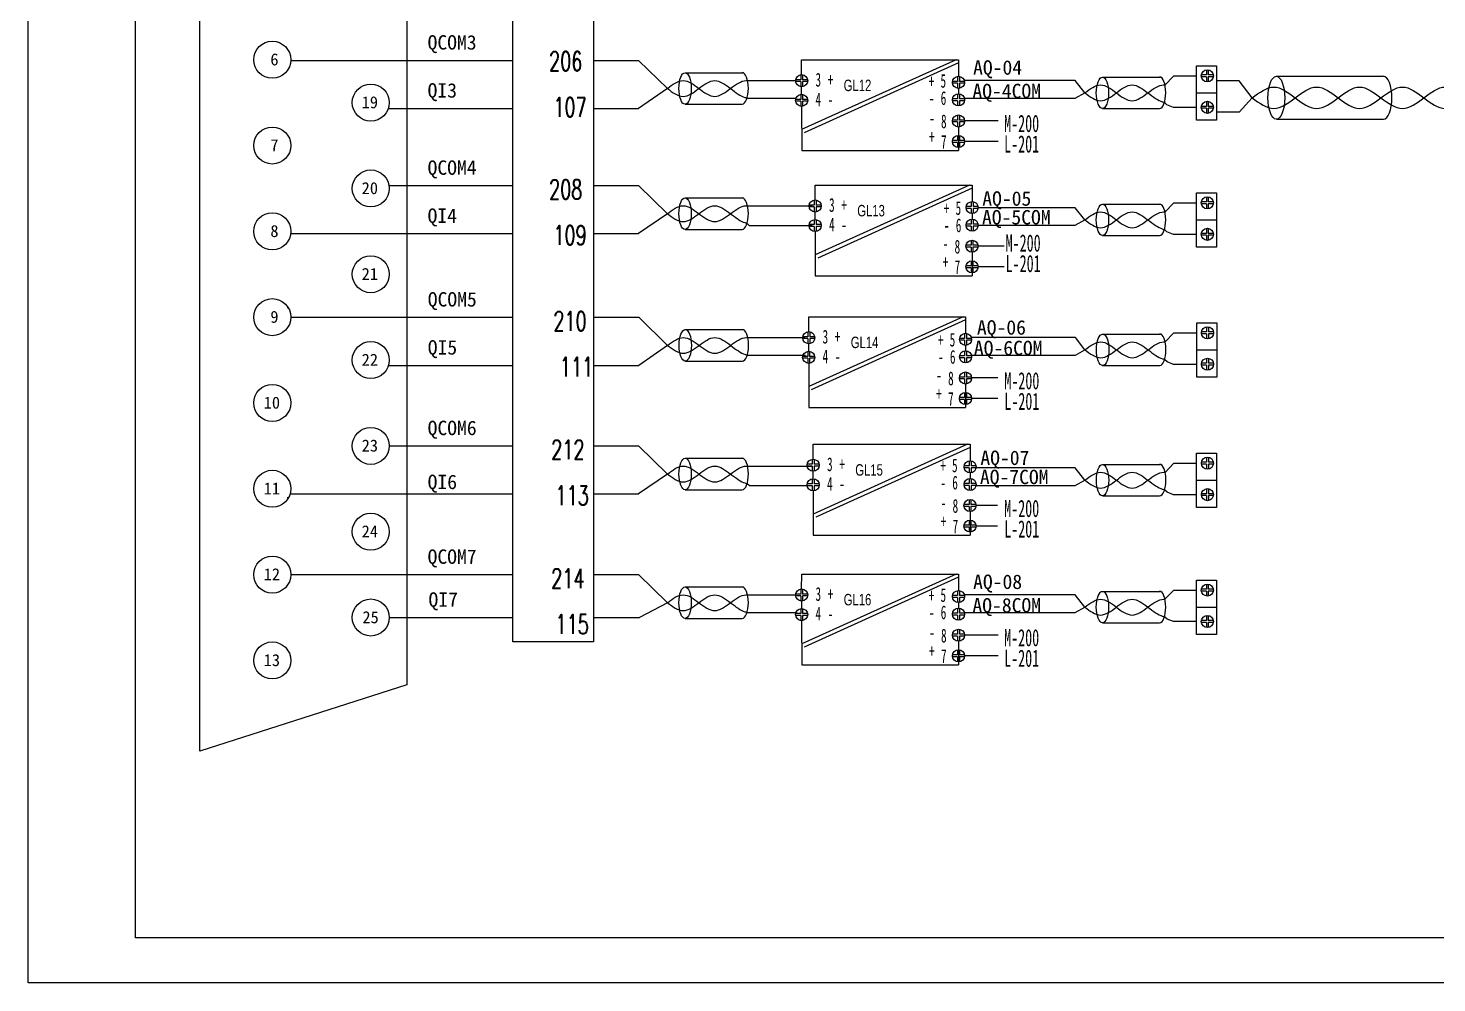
# Model space of a CAD drawing. Header units: millimetres. Extents: x 201 to 11482, y -7821 to 251.
# Drawn here: x 6859.7 to 7188.2, y -6996.3 to -6773.7 of the extents above; entities that cross this region are included whole.
import ezdxf

# ---------------------------------------------------------------- set-up
doc = ezdxf.new("R2010")
doc.units = ezdxf.units.MM
for name, color, linetype in [('02', 7, 'Continuous'), ('LINE_THIN', 2, 'Continuous'), ('TEXT', 6, 'Continuous'), ('µçÂ¡¤Í¼', 7, 'Continuous')]:
    doc.layers.add(name, color=color, linetype=linetype)
doc.styles.add('HZ', font='txt', dxfattribs={"width": 0.67, "bigfont": 'hztxt'})

msp = doc.modelspace()

# ---------------------------------------------------------------- linework, layer by layer
for p, q in [((6884.748, -6985.796), (6884.748, -6586.252)), ((6920.981, -6781.226), (6972.728, -6781.226)), ((6991.573, -6781.226), (7002.057, -6781.226)), ((7008.774, -6787.783), (7002.057, -6781.226)), ((7126.747, -6784.893), (7124.782, -6786.983)), ((7132.145, -6784.893), (7126.747, -6784.893)), ((7008.774, -6787.783), (7002.057, -6792.425)), ((7027.469, -6785.963), (7038.665, -6785.963)), ((7103.857, -6785.963), (7078, -6785.963)), ((7106.087, -6788.804), (7103.857, -6785.963)), ((7142.084, -6785.973), (7136.821, -6785.973)), ((7145.141, -6789.953), (7142.084, -6785.973)), ((7027.342, -6790.055), (7038.748, -6790.055)), ((7077.959, -6790.055), (7103.857, -6790.055)), ((7103.857, -6790.055), (7106.087, -6788.804)), ((7125.253, -6791.595), (7124.655, -6791.076)), ((7145.141, -6789.953), (7142.084, -6793.306)), ((6943.721, -6792.425), (6972.728, -6792.425)), ((6991.573, -6792.425), (7002.057, -6792.425)), ((7126.747, -6792.191), (7125.253, -6791.595)), ((7132.145, -6792.191), (7126.747, -6792.191)), ((7142.084, -6793.306), (7136.821, -6793.306)), ((7076.631, -6796.78), (7076.631, -6802.249)), ((6943.884, -6810.416), (6972.728, -6810.416)), ((6991.573, -6810.416), (7002.057, -6810.416)), ((7008.774, -6816.973), (7002.057, -6810.416)), ((7126.747, -6814.499), (7124.782, -6816.589)), ((7132.145, -6814.499), (7126.747, -6814.499)), ((7008.774, -6816.973), (7002.057, -6821.615)), ((7027.469, -6815.152), (7042.541, -6815.152)), ((7103.857, -6815.568), (7081.217, -6815.568)), ((7106.087, -6818.409), (7103.857, -6815.568)), ((7027.94, -6819.764), (7027.342, -6819.245)), ((7042.565, -6819.764), (7027.94, -6819.764)), ((7081.217, -6819.661), (7103.857, -6819.661)), ((7103.857, -6819.661), (7106.087, -6818.409)), ((7125.253, -6821.201), (7124.655, -6820.682)), ((6920.951, -6821.615), (6972.728, -6821.615)), ((6991.573, -6821.615), (7002.057, -6821.615)), ((7126.747, -6821.797), (7125.253, -6821.201)), ((7132.145, -6821.797), (7126.747, -6821.797)), ((7079.794, -6825.979), (7079.794, -6831.448)), ((6920.159, -6838.813), (6920.335, -6838.813)), ((6920.983, -6841.123), (6972.728, -6841.123)), ((6991.573, -6841.123), (7002.102, -6841.123)), ((7008.819, -6847.68), (7002.102, -6841.123)), ((7027.514, -6845.859), (7040.8, -6845.859)), ((7103.902, -6845.859), (7079.651, -6845.859)), ((7106.132, -6848.7), (7103.902, -6845.859)), ((7126.792, -6844.79), (7124.827, -6846.88)), ((7132.191, -6844.79), (7126.792, -6844.79)), ((7008.819, -6847.68), (7002.102, -6852.322)), ((7027.387, -6849.952), (7040.948, -6849.952)), ((7079.651, -6849.952), (7103.902, -6849.952)), ((7103.902, -6849.952), (7106.132, -6848.7)), ((6943.579, -6852.322), (6972.728, -6852.322)), ((6991.573, -6852.322), (7002.102, -6852.322)), ((7125.298, -6851.492), (7124.701, -6850.973)), ((7126.792, -6852.088), (7125.298, -6851.492)), ((7132.191, -6852.088), (7126.792, -6852.088)), ((7078.285, -6856.686), (7078.285, -6862.155)), ((6943.936, -6871.095), (6972.728, -6871.095)), ((6991.573, -6871.095), (7002.068, -6871.095)), ((7008.786, -6877.651), (7002.068, -6871.095)), ((7027.481, -6875.831), (7042.553, -6875.831)), ((7103.869, -6876.247), (7080.728, -6876.247)), ((7106.099, -6879.088), (7103.869, -6876.247)), ((7126.759, -6875.178), (7124.794, -6877.267)), ((7132.157, -6875.178), (7126.759, -6875.178)), ((7008.786, -6877.651), (7002.068, -6882.293)), ((7027.952, -6880.443), (7027.354, -6879.924)), ((7103.869, -6880.34), (7106.099, -6879.088)), ((6920.159, -6883.097), (6920.492, -6883.097)), ((6920.721, -6882.293), (6972.728, -6882.293)), ((6991.573, -6882.293), (7002.068, -6882.293)), ((7042.577, -6880.443), (7027.952, -6880.443)), ((7080.728, -6880.34), (7103.869, -6880.34)), ((7125.265, -6881.879), (7124.667, -6881.36)), ((7126.759, -6882.475), (7125.265, -6881.879)), ((7132.157, -6882.475), (7126.759, -6882.475)), ((7079.327, -6886.415), (7079.327, -6891.884)), ((6920.983, -6901.1), (6972.728, -6901.1)), ((6991.573, -6901.1), (7002.059, -6901.1)), ((7008.777, -6907.657), (7002.059, -6901.1)), ((7027.472, -6905.836), (7038.668, -6905.836)), ((7103.86, -6905.836), (7078.002, -6905.836)), ((7106.09, -6908.677), (7103.86, -6905.836)), ((7126.75, -6904.767), (7124.785, -6906.857)), ((7132.148, -6904.767), (7126.75, -6904.767)), ((7008.777, -6907.657), (7002.272, -6911.102)), ((7103.86, -6909.929), (7106.09, -6908.677)), ((6943.936, -6911.102), (6972.728, -6911.102)), ((6991.573, -6911.102), (7002.272, -6911.102)), ((7027.345, -6909.929), (7038.75, -6909.929)), ((7077.962, -6909.929), (7103.86, -6909.929)), ((7125.256, -6911.469), (7124.658, -6910.95)), ((7126.75, -6912.065), (7125.256, -6911.469)), ((7132.148, -6912.065), (7126.75, -6912.065)), ((7076.634, -6916.653), (7076.634, -6922.123))]:
    msp.add_line(p, q)
at = {"color": 6}
for p, q in [((7040.07, -6791.963), (7040.086, -6802.249)), ((7040.086, -6802.249), (7076.658, -6802.249)), ((7043.233, -6821.162), (7043.249, -6831.448)), ((7043.249, -6831.448), (7079.821, -6831.448)), ((7041.724, -6851.869), (7041.739, -6862.155)), ((7041.739, -6862.155), (7078.311, -6862.155)), ((7042.766, -6881.598), (7042.782, -6891.884)), ((7042.782, -6891.884), (7079.353, -6891.884)), ((7040.073, -6911.836), (7040.088, -6922.123)), ((7040.088, -6922.123), (7076.66, -6922.123))]:
    msp.add_line(p, q, dxfattribs=at)
for points in [[(6899.752, -6633.421), (6948.048, -6633.421), (6948.048, -6926.772), (6899.752, -6942.237)], [(6972.728, -6665.273), (6991.573, -6665.273), (6991.573, -6916.79), (6972.728, -6916.79)]]:
    msp.add_lwpolyline(points, close=True)
for centre in [(6916.666, -6781.078), (6939.619, -6791.08), (6916.666, -6801.082), (6939.619, -6811.084), (6916.666, -6821.085), (6939.619, -6831.087), (6916.666, -6841.089), (6939.619, -6851.091), (6916.666, -6861.093), (6939.619, -6871.095), (6916.666, -6881.096), (6939.619, -6891.098), (6916.666, -6901.1), (6939.619, -6911.102), (6916.666, -6921.104)]:
    msp.add_circle(centre, 4.317)
at = {"layer": '02', "color": 6, "lineweight": -2}
for p, q in [((7076.084, -6781.088), (7040.08, -6797.364)), ((7076.653, -6781.825), (7040.649, -6798.101)), ((7085.866, -6795.352), (7078.043, -6795.352)), ((7085.866, -6800.135), (7078.043, -6800.135)), ((7079.247, -6810.288), (7043.243, -6826.564)), ((7079.816, -6811.024), (7043.812, -6827.301)), ((7036.857, -6815.152), (7041.829, -6815.155)), ((7036.799, -6819.75), (7041.821, -6819.75)), ((7087.285, -6824.551), (7081.206, -6824.551)), ((7087.285, -6829.335), (7081.206, -6829.335)), ((7077.738, -6840.995), (7041.734, -6857.271)), ((7078.307, -6841.731), (7042.303, -6858.008)), ((7085.776, -6855.258), (7079.697, -6855.258)), ((7085.776, -6860.042), (7079.697, -6860.042)), ((7078.78, -6870.723), (7042.776, -6886.999)), ((7079.349, -6871.46), (7043.345, -6887.736)), ((7085.742, -6885.022), (7080.739, -6885.022)), ((7085.742, -6889.805), (7080.739, -6889.805)), ((7076.086, -6900.962), (7040.082, -6917.238)), ((7076.656, -6901.699), (7040.652, -6917.975)), ((7085.869, -6915.226), (7078.046, -6915.226)), ((7085.869, -6920.009), (7078.046, -6920.009))]:
    msp.add_line(p, q, dxfattribs=at)
at = {"layer": '02'}
for p, q in [((7012.895, -6784.106), (7026.347, -6784.106)), ((7039.857, -6784.58), (7039.857, -6785.755)), ((7040.298, -6784.58), (7040.298, -6785.755)), ((7076.423, -6784.96), (7076.423, -6786.134)), ((7076.864, -6784.96), (7076.864, -6786.134)), ((7134.441, -6784.61), (7133.267, -6784.61)), ((7134.441, -6783.436), (7134.441, -6784.61)), ((7134.882, -6783.436), (7134.882, -6784.61)), ((7136.057, -6784.61), (7134.882, -6784.61)), ((7150.745, -6784.953), (7175.745, -6784.953)), ((7039.857, -6785.755), (7038.683, -6785.755)), ((7039.857, -6786.196), (7038.683, -6786.196)), ((7039.857, -6786.196), (7039.857, -6787.37)), ((7041.472, -6785.755), (7040.298, -6785.755)), ((7041.472, -6786.196), (7040.298, -6786.196)), ((7040.298, -6786.196), (7040.298, -6787.37)), ((7076.423, -6786.134), (7075.249, -6786.134)), ((7076.423, -6786.575), (7075.249, -6786.575)), ((7076.423, -6786.575), (7076.423, -6787.749)), ((7078.038, -6786.134), (7076.864, -6786.134)), ((7078.038, -6786.575), (7076.864, -6786.575)), ((7076.864, -6786.575), (7076.864, -6787.749)), ((7110.209, -6785.127), (7123.66, -6785.127)), ((7134.441, -6785.051), (7133.267, -6785.051)), ((7134.441, -6785.051), (7134.441, -6786.225)), ((7136.057, -6785.051), (7134.882, -6785.051)), ((7134.882, -6785.051), (7134.882, -6786.225)), ((7012.895, -6791.46), (7026.217, -6791.445)), ((7039.85, -6790.33), (7038.676, -6790.33)), ((7039.85, -6790.771), (7038.676, -6790.771)), ((7039.85, -6789.156), (7039.85, -6790.33)), ((7039.85, -6790.771), (7039.85, -6791.945)), ((7040.291, -6789.156), (7040.291, -6790.33)), ((7041.465, -6790.33), (7040.291, -6790.33)), ((7041.465, -6790.771), (7040.291, -6790.771)), ((7040.291, -6790.771), (7040.291, -6791.945)), ((7076.423, -6790.227), (7075.249, -6790.227)), ((7076.423, -6790.668), (7075.249, -6790.668)), ((7076.423, -6789.053), (7076.423, -6790.227)), ((7076.423, -6790.668), (7076.423, -6791.842)), ((7076.864, -6789.053), (7076.864, -6790.227)), ((7078.038, -6790.227), (7076.864, -6790.227)), ((7078.038, -6790.668), (7076.864, -6790.668)), ((7076.864, -6790.668), (7076.864, -6791.842)), ((7134.441, -6790.778), (7134.441, -6791.952)), ((7134.882, -6790.778), (7134.882, -6791.952)), ((7076.411, -6793.973), (7076.411, -6795.147)), ((7076.852, -6793.973), (7076.852, -6795.147)), ((7110.209, -6792.48), (7123.53, -6792.465)), ((7134.441, -6791.952), (7133.267, -6791.952)), ((7134.441, -6792.393), (7133.267, -6792.393)), ((7134.441, -6792.393), (7134.441, -6793.567)), ((7136.057, -6791.952), (7134.882, -6791.952)), ((7136.057, -6792.393), (7134.882, -6792.393)), ((7134.882, -6792.393), (7134.882, -6793.567)), ((7076.411, -6795.147), (7075.237, -6795.147)), ((7076.411, -6795.588), (7075.237, -6795.588)), ((7076.411, -6795.588), (7076.411, -6796.762)), ((7078.026, -6795.147), (7076.852, -6795.147)), ((7078.026, -6795.588), (7076.852, -6795.588)), ((7076.852, -6795.588), (7076.852, -6796.762)), ((7150.745, -6794.953), (7175.745, -6794.953)), ((7076.411, -6799.93), (7075.237, -6799.93)), ((7076.411, -6800.372), (7075.237, -6800.372)), ((7076.411, -6798.756), (7076.411, -6799.93)), ((7076.411, -6800.372), (7076.411, -6801.546)), ((7076.852, -6798.756), (7076.852, -6799.93)), ((7078.026, -6799.93), (7076.852, -6799.93)), ((7078.026, -6800.372), (7076.852, -6800.372)), ((7076.852, -6800.372), (7076.852, -6801.546)), ((7012.895, -6813.296), (7026.347, -6813.296)), ((7043.02, -6813.78), (7043.02, -6814.954)), ((7043.461, -6813.78), (7043.461, -6814.954)), ((7079.586, -6814.159), (7079.586, -6815.333)), ((7080.027, -6814.159), (7080.027, -6815.333)), ((7134.441, -6814.216), (7133.267, -6814.216)), ((7134.441, -6813.042), (7134.441, -6814.216)), ((7134.882, -6813.042), (7134.882, -6814.216)), ((7136.057, -6814.216), (7134.882, -6814.216)), ((7043.02, -6814.954), (7041.846, -6814.954)), ((7043.02, -6815.395), (7041.846, -6815.395)), ((7043.02, -6815.395), (7043.02, -6816.569)), ((7044.635, -6814.954), (7043.461, -6814.954)), ((7044.635, -6815.395), (7043.461, -6815.395)), ((7043.461, -6815.395), (7043.461, -6816.569)), ((7079.586, -6815.333), (7078.412, -6815.333)), ((7079.586, -6815.775), (7078.412, -6815.775)), ((7079.586, -6815.775), (7079.586, -6816.949)), ((7081.201, -6815.333), (7080.027, -6815.333)), ((7081.201, -6815.775), (7080.027, -6815.775)), ((7080.027, -6815.775), (7080.027, -6816.949)), ((7110.209, -6814.732), (7123.66, -6814.732)), ((7134.441, -6814.657), (7133.267, -6814.657)), ((7134.441, -6814.657), (7134.441, -6815.831)), ((7136.057, -6814.657), (7134.882, -6814.657)), ((7134.882, -6814.657), (7134.882, -6815.831)), ((7012.895, -6820.65), (7026.217, -6820.635)), ((7043.013, -6819.529), (7041.839, -6819.529)), ((7043.013, -6819.971), (7041.839, -6819.971)), ((7043.013, -6818.355), (7043.013, -6819.529)), ((7043.013, -6819.971), (7043.013, -6821.145)), ((7043.454, -6818.355), (7043.454, -6819.529)), ((7044.628, -6819.529), (7043.454, -6819.529)), ((7044.628, -6819.971), (7043.454, -6819.971)), ((7043.454, -6819.971), (7043.454, -6821.145)), ((7079.586, -6819.426), (7078.412, -6819.426)), ((7079.586, -6819.868), (7078.412, -6819.868)), ((7079.586, -6818.252), (7079.586, -6819.426)), ((7079.586, -6819.868), (7079.586, -6821.042)), ((7080.027, -6818.252), (7080.027, -6819.426)), ((7081.201, -6819.426), (7080.027, -6819.426)), ((7081.201, -6819.868), (7080.027, -6819.868)), ((7080.027, -6819.868), (7080.027, -6821.042)), ((7134.441, -6820.384), (7134.441, -6821.558)), ((7134.882, -6820.384), (7134.882, -6821.558)), ((7079.574, -6824.346), (7078.4, -6824.346)), ((7079.574, -6823.172), (7079.574, -6824.346)), ((7080.015, -6823.172), (7080.015, -6824.346)), ((7081.189, -6824.346), (7080.015, -6824.346)), ((7110.209, -6822.086), (7123.53, -6822.071)), ((7134.441, -6821.558), (7133.267, -6821.558)), ((7134.441, -6821.999), (7133.267, -6821.999)), ((7134.441, -6821.999), (7134.441, -6823.173)), ((7136.057, -6821.558), (7134.882, -6821.558)), ((7136.057, -6821.999), (7134.882, -6821.999)), ((7134.882, -6821.999), (7134.882, -6823.173)), ((7079.574, -6824.788), (7078.4, -6824.788)), ((7079.574, -6824.788), (7079.574, -6825.962)), ((7081.189, -6824.788), (7080.015, -6824.788)), ((7080.015, -6824.788), (7080.015, -6825.962)), ((7079.574, -6829.13), (7078.4, -6829.13)), ((7079.574, -6829.571), (7078.4, -6829.571)), ((7079.574, -6827.956), (7079.574, -6829.13)), ((7079.574, -6829.571), (7079.574, -6830.745)), ((7080.015, -6827.956), (7080.015, -6829.13)), ((7081.189, -6829.13), (7080.015, -6829.13)), ((7081.189, -6829.571), (7080.015, -6829.571)), ((7080.015, -6829.571), (7080.015, -6830.745)), ((7012.94, -6844.003), (7026.392, -6844.003)), ((7134.486, -6843.333), (7134.486, -6844.507)), ((7134.928, -6843.333), (7134.928, -6844.507)), ((7041.511, -6845.661), (7040.337, -6845.661)), ((7041.511, -6846.102), (7040.337, -6846.102)), ((7041.511, -6844.487), (7041.511, -6845.661)), ((7041.511, -6846.102), (7041.511, -6847.276)), ((7041.952, -6844.487), (7041.952, -6845.661)), ((7043.126, -6845.661), (7041.952, -6845.661)), ((7043.126, -6846.102), (7041.952, -6846.102)), ((7041.952, -6846.102), (7041.952, -6847.276)), ((7078.077, -6846.04), (7076.902, -6846.04)), ((7078.077, -6846.482), (7076.902, -6846.482)), ((7078.077, -6844.866), (7078.077, -6846.04)), ((7078.077, -6846.482), (7078.077, -6847.656)), ((7078.518, -6844.866), (7078.518, -6846.04)), ((7079.692, -6846.04), (7078.518, -6846.04)), ((7079.692, -6846.482), (7078.518, -6846.482)), ((7078.518, -6846.482), (7078.518, -6847.656)), ((7110.254, -6845.023), (7123.705, -6845.023)), ((7134.486, -6844.507), (7133.312, -6844.507)), ((7134.486, -6844.948), (7133.312, -6844.948)), ((7134.486, -6844.948), (7134.486, -6846.122)), ((7136.102, -6844.507), (7134.928, -6844.507)), ((7136.102, -6844.948), (7134.928, -6844.948)), ((7134.928, -6844.948), (7134.928, -6846.122)), ((7041.503, -6850.236), (7040.329, -6850.236)), ((7041.503, -6850.678), (7040.329, -6850.678)), ((7041.503, -6849.062), (7041.503, -6850.236)), ((7041.503, -6850.678), (7041.503, -6851.852)), ((7041.945, -6849.062), (7041.945, -6850.236)), ((7043.119, -6850.236), (7041.945, -6850.236)), ((7043.119, -6850.678), (7041.945, -6850.678)), ((7041.945, -6850.678), (7041.945, -6851.852)), ((7078.076, -6850.133), (7076.902, -6850.133)), ((7078.076, -6850.575), (7076.902, -6850.575)), ((7078.076, -6848.959), (7078.076, -6850.133)), ((7078.076, -6850.575), (7078.076, -6851.749)), ((7078.518, -6848.959), (7078.518, -6850.133)), ((7079.692, -6850.133), (7078.518, -6850.133)), ((7079.692, -6850.575), (7078.518, -6850.575)), ((7078.518, -6850.575), (7078.518, -6851.749)), ((7134.486, -6850.675), (7134.486, -6851.849)), ((7134.928, -6850.675), (7134.928, -6851.849)), ((7012.94, -6851.357), (7026.262, -6851.342)), ((7078.064, -6853.879), (7078.064, -6855.053)), ((7078.506, -6853.879), (7078.506, -6855.053)), ((7110.254, -6852.377), (7123.575, -6852.362)), ((7134.486, -6851.849), (7133.312, -6851.849)), ((7134.486, -6852.29), (7133.312, -6852.29)), ((7134.486, -6852.29), (7134.486, -6853.464)), ((7136.102, -6851.849), (7134.928, -6851.849)), ((7136.102, -6852.29), (7134.928, -6852.29)), ((7134.928, -6852.29), (7134.928, -6853.464)), ((7078.064, -6855.053), (7076.89, -6855.053)), ((7078.064, -6855.495), (7076.89, -6855.495)), ((7078.064, -6855.495), (7078.064, -6856.669)), ((7079.68, -6855.053), (7078.506, -6855.053)), ((7079.68, -6855.495), (7078.506, -6855.495)), ((7078.506, -6855.495), (7078.506, -6856.669)), ((7078.064, -6859.837), (7076.89, -6859.837)), ((7078.064, -6860.278), (7076.89, -6860.278)), ((7078.064, -6858.663), (7078.064, -6859.837)), ((7078.064, -6860.278), (7078.064, -6861.452)), ((7078.506, -6858.663), (7078.506, -6859.837)), ((7079.68, -6859.837), (7078.506, -6859.837)), ((7079.68, -6860.278), (7078.506, -6860.278)), ((7078.506, -6860.278), (7078.506, -6861.452)), ((7012.907, -6873.975), (7026.358, -6873.975)), ((7042.553, -6875.39), (7041.379, -6875.39)), ((7042.553, -6875.831), (7041.379, -6875.831)), ((7042.553, -6874.216), (7042.553, -6875.39)), ((7042.553, -6875.831), (7042.553, -6877.005)), ((7042.994, -6874.216), (7042.994, -6875.39)), ((7044.168, -6875.39), (7042.994, -6875.39)), ((7044.168, -6875.831), (7042.994, -6875.831)), ((7042.994, -6875.831), (7042.994, -6877.005)), ((7079.119, -6875.769), (7077.945, -6875.769)), ((7079.119, -6876.21), (7077.945, -6876.21)), ((7079.119, -6874.595), (7079.119, -6875.769)), ((7079.119, -6876.21), (7079.119, -6877.384)), ((7079.56, -6874.595), (7079.56, -6875.769)), ((7080.734, -6875.769), (7079.56, -6875.769)), ((7080.734, -6876.21), (7079.56, -6876.21)), ((7079.56, -6876.21), (7079.56, -6877.384)), ((7110.22, -6875.411), (7123.672, -6875.411)), ((7134.453, -6874.894), (7133.279, -6874.894)), ((7134.453, -6875.336), (7133.279, -6875.336)), ((7134.453, -6873.72), (7134.453, -6874.894)), ((7134.453, -6875.336), (7134.453, -6876.51)), ((7134.894, -6873.72), (7134.894, -6874.894)), ((7136.068, -6874.894), (7134.894, -6874.894)), ((7136.068, -6875.336), (7134.894, -6875.336)), ((7134.894, -6875.336), (7134.894, -6876.51)), ((7042.546, -6879.965), (7041.372, -6879.965)), ((7042.546, -6878.791), (7042.546, -6879.965)), ((7042.987, -6878.791), (7042.987, -6879.965)), ((7044.161, -6879.965), (7042.987, -6879.965)), ((7079.119, -6879.862), (7077.945, -6879.862)), ((7079.119, -6878.688), (7079.119, -6879.862)), ((7079.56, -6878.688), (7079.56, -6879.862)), ((7080.734, -6879.862), (7079.56, -6879.862)), ((7012.907, -6881.328), (7026.229, -6881.313)), ((7042.546, -6880.406), (7041.372, -6880.406)), ((7042.546, -6880.406), (7042.546, -6881.58)), ((7044.161, -6880.406), (7042.987, -6880.406)), ((7042.987, -6880.406), (7042.987, -6881.58)), ((7079.119, -6880.303), (7077.945, -6880.303)), ((7079.119, -6880.303), (7079.119, -6881.477)), ((7080.734, -6880.303), (7079.56, -6880.303)), ((7079.56, -6880.303), (7079.56, -6881.477)), ((7110.22, -6882.765), (7123.542, -6882.75)), ((7134.453, -6882.236), (7133.279, -6882.236)), ((7134.453, -6882.677), (7133.279, -6882.677)), ((7134.453, -6881.062), (7134.453, -6882.236)), ((7134.453, -6882.677), (7134.453, -6883.851)), ((7134.894, -6881.062), (7134.894, -6882.236)), ((7136.068, -6882.236), (7134.894, -6882.236)), ((7136.068, -6882.677), (7134.894, -6882.677)), ((7134.894, -6882.677), (7134.894, -6883.851)), ((7079.107, -6884.782), (7077.933, -6884.782)), ((7079.107, -6885.223), (7077.933, -6885.223)), ((7079.107, -6883.608), (7079.107, -6884.782)), ((7079.107, -6885.223), (7079.107, -6886.397)), ((7079.548, -6883.608), (7079.548, -6884.782)), ((7080.722, -6884.782), (7079.548, -6884.782)), ((7080.722, -6885.223), (7079.548, -6885.223)), ((7079.548, -6885.223), (7079.548, -6886.397)), ((7079.107, -6889.566), (7077.933, -6889.566)), ((7079.107, -6890.007), (7077.933, -6890.007)), ((7079.107, -6888.391), (7079.107, -6889.566)), ((7079.107, -6890.007), (7079.107, -6891.181)), ((7079.548, -6888.391), (7079.548, -6889.566)), ((7080.722, -6889.566), (7079.548, -6889.566)), ((7080.722, -6890.007), (7079.548, -6890.007)), ((7079.548, -6890.007), (7079.548, -6891.181)), ((7012.898, -6903.98), (7026.349, -6903.98)), ((7039.859, -6905.628), (7038.685, -6905.628)), ((7039.859, -6906.07), (7038.685, -6906.07)), ((7039.859, -6904.454), (7039.859, -6905.628)), ((7039.859, -6906.07), (7039.859, -6907.244)), ((7040.301, -6904.454), (7040.301, -6905.628)), ((7041.475, -6905.628), (7040.301, -6905.628)), ((7041.475, -6906.07), (7040.301, -6906.07)), ((7040.301, -6906.07), (7040.301, -6907.244)), ((7076.425, -6906.008), (7075.251, -6906.008)), ((7076.425, -6906.449), (7075.251, -6906.449)), ((7076.425, -6904.834), (7076.425, -6906.008)), ((7076.425, -6906.449), (7076.425, -6907.623)), ((7076.867, -6904.834), (7076.867, -6906.008)), ((7078.041, -6906.008), (7076.867, -6906.008)), ((7078.041, -6906.449), (7076.867, -6906.449)), ((7076.867, -6906.449), (7076.867, -6907.623)), ((7110.211, -6905), (7123.663, -6905)), ((7134.444, -6904.484), (7133.27, -6904.484)), ((7134.444, -6904.925), (7133.27, -6904.925)), ((7134.444, -6903.31), (7134.444, -6904.484)), ((7134.444, -6904.925), (7134.444, -6906.099)), ((7134.885, -6903.31), (7134.885, -6904.484)), ((7136.059, -6904.484), (7134.885, -6904.484)), ((7136.059, -6904.925), (7134.885, -6904.925)), ((7134.885, -6904.925), (7134.885, -6906.099)), ((7039.852, -6909.03), (7039.852, -6910.204)), ((7040.293, -6909.03), (7040.293, -6910.204)), ((7076.425, -6908.927), (7076.425, -6910.101)), ((7076.867, -6908.927), (7076.867, -6910.101)), ((7012.898, -6911.334), (7026.22, -6911.319)), ((7039.852, -6910.204), (7038.678, -6910.204)), ((7039.852, -6910.645), (7038.678, -6910.645)), ((7039.852, -6910.645), (7039.852, -6911.819)), ((7041.468, -6910.204), (7040.293, -6910.204)), ((7041.468, -6910.645), (7040.293, -6910.645)), ((7040.293, -6910.645), (7040.293, -6911.819)), ((7076.425, -6910.101), (7075.251, -6910.101)), ((7076.425, -6910.542), (7075.251, -6910.542)), ((7076.425, -6910.542), (7076.425, -6911.716)), ((7078.041, -6910.101), (7076.867, -6910.101)), ((7078.041, -6910.542), (7076.867, -6910.542)), ((7076.867, -6910.542), (7076.867, -6911.716)), ((7110.211, -6912.354), (7123.533, -6912.339)), ((7134.444, -6911.825), (7133.27, -6911.825)), ((7134.444, -6912.267), (7133.27, -6912.267)), ((7134.444, -6910.651), (7134.444, -6911.825)), ((7134.444, -6912.267), (7134.444, -6913.441)), ((7134.885, -6910.651), (7134.885, -6911.825)), ((7136.059, -6911.825), (7134.885, -6911.825)), ((7136.059, -6912.267), (7134.885, -6912.267)), ((7134.885, -6912.267), (7134.885, -6913.441)), ((7076.413, -6915.021), (7075.239, -6915.021)), ((7076.413, -6915.462), (7075.239, -6915.462)), ((7076.413, -6913.847), (7076.413, -6915.021)), ((7076.413, -6915.462), (7076.413, -6916.636)), ((7076.854, -6913.847), (7076.854, -6915.021)), ((7078.029, -6915.021), (7076.854, -6915.021)), ((7078.029, -6915.462), (7076.854, -6915.462)), ((7076.854, -6915.462), (7076.854, -6916.636)), ((7076.413, -6918.63), (7076.413, -6919.804)), ((7076.854, -6918.63), (7076.854, -6919.804)), ((7076.413, -6919.804), (7075.239, -6919.804)), ((7076.413, -6920.245), (7075.239, -6920.245)), ((7076.413, -6920.245), (7076.413, -6921.419)), ((7078.029, -6919.804), (7076.854, -6919.804)), ((7078.029, -6920.245), (7076.854, -6920.245)), ((7076.854, -6920.245), (7076.854, -6921.419))]:
    msp.add_line(p, q, dxfattribs=at)
at = {"layer": '02', "lineweight": -2}
for p, q in [((7132.145, -6788.822), (7136.821, -6788.822)), ((7132.145, -6818.427), (7136.821, -6818.427)), ((7132.191, -6848.718), (7136.866, -6848.718)), ((7132.157, -6879.106), (7136.833, -6879.106)), ((7132.148, -6908.695), (7136.824, -6908.695))]:
    msp.add_line(p, q, dxfattribs=at)
at = {"layer": '02', "color": 6, "lineweight": -2}
for points in [[(7040.077, -6784.563), (7040.08, -6781.088), (7076.653, -6781.088), (7076.653, -6784.943)], [(7040.08, -6789.139), (7040.079, -6787.387)], [(7076.653, -6787.767), (7076.651, -6789.035)], [(7076.658, -6802.146), (7076.658, -6802.249)], [(7043.241, -6813.763), (7043.243, -6810.288), (7079.816, -6810.288), (7079.816, -6814.142)], [(7043.243, -6818.338), (7043.242, -6816.587)], [(7079.816, -6816.966), (7079.814, -6818.235)], [(7079.821, -6831.345), (7079.821, -6831.448)], [(7041.731, -6844.47), (7041.734, -6840.995), (7078.307, -6840.995), (7078.307, -6844.849)], [(7041.734, -6849.045), (7041.732, -6847.294)], [(7078.307, -6847.673), (7078.304, -6848.942)], [(7078.311, -6862.052), (7078.311, -6862.155)], [(7042.773, -6874.198), (7042.776, -6870.723), (7079.349, -6870.723), (7079.349, -6874.578)], [(7042.776, -6878.774), (7042.775, -6877.022)], [(7079.349, -6877.402), (7079.347, -6878.671)], [(7079.353, -6891.781), (7079.353, -6891.884)], [(7040.08, -6904.437), (7040.082, -6900.962), (7076.656, -6900.962), (7076.656, -6904.816)], [(7040.082, -6909.012), (7040.081, -6907.261)], [(7076.656, -6907.64), (7076.653, -6908.909)], [(7076.66, -6922.02), (7076.66, -6922.123)]]:
    msp.add_lwpolyline(points, dxfattribs=at)
at = {"layer": '02', "lineweight": -2}
for points in [[(7132.145, -6782.493), (7136.821, -6782.493), (7136.821, -6795.155), (7132.145, -6795.155)], [(7132.145, -6812.099), (7136.821, -6812.099), (7136.821, -6824.761), (7132.145, -6824.761)], [(7132.191, -6842.39), (7136.866, -6842.39), (7136.866, -6855.052), (7132.191, -6855.052)], [(7132.157, -6872.777), (7136.833, -6872.777), (7136.833, -6885.439), (7132.157, -6885.439)], [(7132.148, -6902.366), (7136.824, -6902.366), (7136.824, -6915.029), (7132.148, -6915.029)]]:
    msp.add_lwpolyline(points, close=True, dxfattribs=at)
at = {"layer": '02'}
for centre in [(7040.077, -6785.975), (7076.643, -6786.355), (7134.662, -6784.831), (7040.07, -6790.551), (7076.643, -6790.447), (7134.662, -6792.172), (7076.631, -6795.368), (7076.631, -6800.151), (7043.241, -6815.175), (7079.806, -6815.554), (7134.662, -6814.437), (7043.233, -6819.75), (7079.806, -6819.647), (7134.662, -6821.778), (7079.794, -6824.567), (7079.794, -6829.351), (7134.707, -6844.728), (7041.731, -6845.882), (7078.297, -6846.261), (7041.724, -6850.457), (7078.297, -6850.354), (7134.707, -6852.069), (7078.285, -6855.274), (7078.285, -6860.058), (7042.773, -6875.61), (7079.339, -6875.99), (7134.673, -6875.115), (7042.766, -6880.186), (7079.339, -6880.083), (7134.673, -6882.457), (7079.327, -6885.003), (7079.327, -6889.786), (7040.08, -6905.849), (7076.646, -6906.228), (7134.664, -6904.704), (7040.073, -6910.424), (7076.646, -6910.321), (7134.664, -6912.046), (7076.634, -6915.241), (7076.634, -6920.025)]:
    msp.add_circle(centre, 1.412, dxfattribs=at)
at = {"layer": '02', "color": 6, "lineweight": -2}
for centre, start, end in [((7076.653, -6786.339), 135.56611, 140.56789), ((7076.653, -6786.339), 39.43211, 49.12691), ((7076.653, -6786.339), 310.87309, 312.83785), ((7076.653, -6790.432), 135.56611, 140.56789), ((7076.653, -6790.432), 39.43211, 49.12691), ((7076.653, -6790.432), 310.87309, 312.83785), ((7076.641, -6795.352), 135.56611, 140.56789), ((7076.641, -6795.352), 39.43211, 49.12691), ((7076.641, -6795.352), 310.87309, 312.83785), ((7076.641, -6800.135), 135.56611, 140.56789), ((7076.641, -6800.135), 39.43211, 49.12691), ((7076.641, -6800.135), 310.87309, 312.83785), ((7079.816, -6815.538), 135.56611, 140.56789), ((7079.816, -6815.538), 39.43211, 49.12691), ((7079.816, -6815.538), 310.87309, 312.83785), ((7079.816, -6819.631), 135.56611, 140.56789), ((7079.816, -6819.631), 39.43211, 49.12691), ((7079.816, -6819.631), 310.87309, 312.83785), ((7079.804, -6824.551), 135.56611, 140.56789), ((7079.804, -6824.551), 39.43211, 49.12691), ((7079.804, -6824.551), 310.87309, 312.83785), ((7079.804, -6829.335), 135.56611, 140.56789), ((7079.804, -6829.335), 39.43211, 49.12691), ((7079.804, -6829.335), 310.87309, 312.83785), ((7078.307, -6846.245), 135.56611, 140.56789), ((7078.307, -6846.245), 39.43211, 49.12691), ((7078.307, -6846.245), 310.87309, 312.83785), ((7078.307, -6850.338), 135.56611, 140.56789), ((7078.307, -6850.338), 39.43211, 49.12691), ((7078.307, -6850.338), 310.87309, 312.83785), ((7078.295, -6855.258), 135.56611, 140.56789), ((7078.295, -6855.258), 39.43211, 49.12691), ((7078.295, -6855.258), 310.87309, 312.83785), ((7078.295, -6860.042), 135.56611, 140.56789), ((7078.295, -6860.042), 39.43211, 49.12691), ((7078.295, -6860.042), 310.87309, 312.83785), ((7079.349, -6875.974), 135.56611, 140.56789), ((7079.349, -6875.974), 39.43211, 49.12691), ((7079.349, -6875.974), 310.87309, 312.83785), ((7079.349, -6880.067), 135.56611, 140.56789), ((7079.349, -6880.067), 39.43211, 49.12691), ((7079.349, -6880.067), 310.87309, 312.83785), ((7079.337, -6884.987), 135.56611, 140.56789), ((7079.337, -6884.987), 39.43211, 49.12691), ((7079.337, -6884.987), 310.87309, 312.83785), ((7079.337, -6889.77), 135.56611, 140.56789), ((7079.337, -6889.77), 39.43211, 49.12691), ((7079.337, -6889.77), 310.87309, 312.83785), ((7076.656, -6906.213), 135.56611, 140.56789), ((7076.656, -6906.213), 39.43211, 49.12691), ((7076.656, -6906.213), 310.87309, 312.83785), ((7076.656, -6910.305), 135.56611, 140.56789), ((7076.656, -6910.305), 39.43211, 49.12691), ((7076.656, -6910.305), 310.87309, 312.83785), ((7076.643, -6915.226), 135.56611, 140.56789), ((7076.643, -6915.226), 39.43211, 49.12691), ((7076.643, -6915.226), 310.87309, 312.83785), ((7076.643, -6920.009), 135.56611, 140.56789), ((7076.643, -6920.009), 39.43211, 49.12691), ((7076.643, -6920.009), 310.87309, 312.83785)]:
    msp.add_arc(centre, 0.322, start, end, dxfattribs=at)
at = {"layer": '02'}
for centre, major_axis in [((7012.895, -6787.783), (0, 3.677)), ((7012.895, -6787.783), (0, 3.677)), ((7150.745, -6789.953), (0, 5)), ((7110.209, -6788.804), (0, 3.677)), ((7110.209, -6788.804), (0, 3.677)), ((7012.895, -6816.973), (0, 3.677)), ((7012.895, -6816.973), (0, 3.677)), ((7110.209, -6818.409), (0, 3.677)), ((7110.209, -6818.409), (0, 3.677)), ((7012.94, -6847.68), (0, 3.677)), ((7012.94, -6847.68), (0, 3.677)), ((7110.254, -6848.7), (0, 3.677)), ((7110.254, -6848.7), (0, 3.677)), ((7012.907, -6877.651), (0, 3.677)), ((7012.907, -6877.651), (0, 3.677)), ((7110.22, -6879.088), (0, 3.677)), ((7110.22, -6879.088), (0, 3.677)), ((7012.898, -6907.657), (0, 3.677)), ((7012.898, -6907.657), (0, 3.677)), ((7110.211, -6908.677), (0, 3.677)), ((7110.211, -6908.677), (0, 3.677))]:
    msp.add_ellipse(centre, major_axis=major_axis, ratio=0.3908753, dxfattribs=at)
for centre, major_axis in [((7026.217, -6787.768), (0, 3.677)), ((7175.745, -6789.953), (0, 5)), ((7123.53, -6788.788), (0, 3.677)), ((7026.217, -6816.958), (0, 3.677)), ((7123.53, -6818.394), (0, 3.677)), ((7026.262, -6847.665), (0, 3.677)), ((7123.575, -6848.685), (0, 3.677)), ((7026.229, -6877.636), (0, 3.677)), ((7123.542, -6879.073), (0, 3.677)), ((7026.22, -6907.642), (0, 3.677)), ((7123.533, -6908.662), (0, 3.677))]:
    msp.add_ellipse(centre, major_axis=major_axis, ratio=0.3908753, start_param=3.1415927, end_param=6.2831853, dxfattribs=at)
for points, knots in [([(7008.774, -6787.783), (7010, -6786.863), (7012.451, -6785.024), (7016.128, -6787.783), (7019.806, -6790.543), (7023.483, -6787.783), (7026.037, -6785.866), (7027.366, -6785.95), (7027.469, -6785.963)], [0, 0, 0, 0, 2.7954019, 5.5908038, 8.3862057, 11.1816075, 13.9770094, 14.2120423, 14.2120423, 14.2120423, 14.2120423]), ([(7008.774, -6787.783), (7010, -6788.703), (7012.451, -6790.543), (7016.128, -6787.783), (7019.806, -6785.024), (7023.483, -6787.783), (7026.035, -6789.698), (7026.97, -6789.908), (7027.342, -6790.055)], [0, 0, 0, 0, 2.7954019, 5.5908038, 8.3862057, 11.1816075, 13.9770094, 14.2068088, 14.2068088, 14.2068088, 14.2068088]), ([(7106.087, -6788.804), (7107.313, -6787.884), (7109.764, -6786.044), (7113.442, -6788.804), (7117.119, -6791.563), (7120.796, -6788.804), (7123.35, -6786.887), (7124.679, -6786.97), (7124.782, -6786.983)], [0, 0, 0, 0, 2.7954019, 5.5908038, 8.3862057, 11.1816075, 13.9770094, 14.2120423, 14.2120423, 14.2120423, 14.2120423]), ([(7106.087, -6788.804), (7107.313, -6789.723), (7109.764, -6791.563), (7113.442, -6788.804), (7117.119, -6786.044), (7120.796, -6788.804), (7123.348, -6790.719), (7124.283, -6790.929), (7124.655, -6791.076)], [0, 0, 0, 0, 2.7954019, 5.5908038, 8.3862057, 11.1816075, 13.9770094, 14.2068088, 14.2068088, 14.2068088, 14.2068088]), ([(7145.141, -6789.953), (7146.808, -6788.702), (7150.141, -6786.201), (7155.141, -6789.953), (7160.141, -6793.705), (7165.141, -6789.953), (7171.808, -6784.95), (7178.475, -6794.956), (7185.141, -6789.953), (7190.142, -6786.2), (7195.136, -6789.957), (7198.485, -6792.447), (7200.141, -6792.455)], [0, 0, 0, 0, 2.7954019, 5.5908038, 8.3862057, 11.1816075, 13.9770094, 19.5678132, 22.3632151, 25.158617, 27.9540189, 30.7494207, 30.7494207, 30.7494207, 30.7494207]), ([(7008.774, -6816.973), (7010, -6816.053), (7012.451, -6814.214), (7016.128, -6816.973), (7019.806, -6819.733), (7023.483, -6816.973), (7026.037, -6815.056), (7027.366, -6815.14), (7027.469, -6815.152)], [0, 0, 0, 0, 2.7954019, 5.5908038, 8.3862057, 11.1816075, 13.9770094, 14.2120423, 14.2120423, 14.2120423, 14.2120423]), ([(7008.774, -6816.973), (7010, -6817.893), (7012.451, -6819.733), (7016.128, -6816.973), (7019.806, -6814.214), (7023.483, -6816.973), (7026.035, -6818.888), (7026.97, -6819.098), (7027.342, -6819.245)], [0, 0, 0, 0, 2.7954019, 5.5908038, 8.3862057, 11.1816075, 13.9770094, 14.2068088, 14.2068088, 14.2068088, 14.2068088]), ([(7106.087, -6818.409), (7107.313, -6817.49), (7109.764, -6815.65), (7113.442, -6818.409), (7117.119, -6821.169), (7120.796, -6818.409), (7123.35, -6816.492), (7124.679, -6816.576), (7124.782, -6816.589)], [0, 0, 0, 0, 2.7954019, 5.5908038, 8.3862057, 11.1816075, 13.9770094, 14.2120423, 14.2120423, 14.2120423, 14.2120423]), ([(7106.087, -6818.409), (7107.313, -6819.329), (7109.764, -6821.169), (7113.442, -6818.409), (7117.119, -6815.65), (7120.796, -6818.409), (7123.348, -6820.325), (7124.283, -6820.535), (7124.655, -6820.682)], [0, 0, 0, 0, 2.7954019, 5.5908038, 8.3862057, 11.1816075, 13.9770094, 14.2068088, 14.2068088, 14.2068088, 14.2068088]), ([(7008.819, -6847.68), (7010.045, -6846.76), (7012.496, -6844.921), (7016.174, -6847.68), (7019.851, -6850.44), (7023.528, -6847.68), (7026.082, -6845.763), (7027.411, -6845.847), (7027.514, -6845.859)], [0, 0, 0, 0, 2.7954019, 5.5908038, 8.3862057, 11.1816075, 13.9770094, 14.2120423, 14.2120423, 14.2120423, 14.2120423]), ([(7008.819, -6847.68), (7010.045, -6848.6), (7012.496, -6850.44), (7016.174, -6847.68), (7019.851, -6844.921), (7023.528, -6847.68), (7026.08, -6849.595), (7027.015, -6849.805), (7027.387, -6849.952)], [0, 0, 0, 0, 2.7954019, 5.5908038, 8.3862057, 11.1816075, 13.9770094, 14.2068088, 14.2068088, 14.2068088, 14.2068088]), ([(7106.132, -6848.7), (7107.358, -6847.781), (7109.809, -6845.941), (7113.487, -6848.7), (7117.164, -6851.46), (7120.841, -6848.7), (7123.395, -6846.783), (7124.724, -6846.867), (7124.827, -6846.88)], [0, 0, 0, 0, 2.7954019, 5.5908038, 8.3862057, 11.1816075, 13.9770094, 14.2120423, 14.2120423, 14.2120423, 14.2120423]), ([(7106.132, -6848.7), (7107.358, -6849.62), (7109.809, -6851.46), (7113.487, -6848.7), (7117.164, -6845.941), (7120.841, -6848.7), (7123.393, -6850.616), (7124.328, -6850.826), (7124.701, -6850.973)], [0, 0, 0, 0, 2.7954019, 5.5908038, 8.3862057, 11.1816075, 13.9770094, 14.2068088, 14.2068088, 14.2068088, 14.2068088]), ([(7008.786, -6877.651), (7010.011, -6876.732), (7012.463, -6874.892), (7016.14, -6877.651), (7019.817, -6880.411), (7023.494, -6877.651), (7026.049, -6875.735), (7027.378, -6875.818), (7027.481, -6875.831)], [0, 0, 0, 0, 2.7954019, 5.5908038, 8.3862057, 11.1816075, 13.9770094, 14.2120423, 14.2120423, 14.2120423, 14.2120423]), ([(7008.786, -6877.651), (7010.011, -6878.571), (7012.463, -6880.411), (7016.14, -6877.651), (7019.817, -6874.892), (7023.494, -6877.651), (7026.046, -6879.567), (7026.982, -6879.777), (7027.354, -6879.924)], [0, 0, 0, 0, 2.7954019, 5.5908038, 8.3862057, 11.1816075, 13.9770094, 14.2068088, 14.2068088, 14.2068088, 14.2068088]), ([(7106.099, -6879.088), (7107.325, -6878.168), (7109.776, -6876.328), (7113.453, -6879.088), (7117.13, -6881.847), (7120.807, -6879.088), (7123.362, -6877.171), (7124.691, -6877.255), (7124.794, -6877.267)], [0, 0, 0, 0, 2.7954019, 5.5908038, 8.3862057, 11.1816075, 13.9770094, 14.2120423, 14.2120423, 14.2120423, 14.2120423]), ([(7106.099, -6879.088), (7107.325, -6880.008), (7109.776, -6881.847), (7113.453, -6879.088), (7117.13, -6876.328), (7120.807, -6879.088), (7123.36, -6881.003), (7124.295, -6881.213), (7124.667, -6881.36)], [0, 0, 0, 0, 2.7954019, 5.5908038, 8.3862057, 11.1816075, 13.9770094, 14.2068088, 14.2068088, 14.2068088, 14.2068088]), ([(7008.777, -6907.657), (7010.002, -6906.737), (7012.454, -6904.898), (7016.131, -6907.657), (7019.808, -6910.416), (7023.485, -6907.657), (7026.04, -6905.74), (7027.369, -6905.824), (7027.472, -6905.836)], [0, 0, 0, 0, 2.7954019, 5.5908038, 8.3862057, 11.1816075, 13.9770094, 14.2120423, 14.2120423, 14.2120423, 14.2120423]), ([(7008.777, -6907.657), (7010.002, -6908.577), (7012.454, -6910.416), (7016.131, -6907.657), (7019.808, -6904.898), (7023.485, -6907.657), (7026.037, -6909.572), (7026.973, -6909.782), (7027.345, -6909.929)], [0, 0, 0, 0, 2.7954019, 5.5908038, 8.3862057, 11.1816075, 13.9770094, 14.2068088, 14.2068088, 14.2068088, 14.2068088]), ([(7106.09, -6908.677), (7107.316, -6907.757), (7109.767, -6905.918), (7113.444, -6908.677), (7117.121, -6911.437), (7120.798, -6908.677), (7123.353, -6906.76), (7124.682, -6906.844), (7124.785, -6906.857)], [0, 0, 0, 0, 2.7954019, 5.5908038, 8.3862057, 11.1816075, 13.9770094, 14.2120423, 14.2120423, 14.2120423, 14.2120423]), ([(7106.09, -6908.677), (7107.316, -6909.597), (7109.767, -6911.437), (7113.444, -6908.677), (7117.121, -6905.918), (7120.798, -6908.677), (7123.351, -6910.592), (7124.286, -6910.802), (7124.658, -6910.95)], [0, 0, 0, 0, 2.7954019, 5.5908038, 8.3862057, 11.1816075, 13.9770094, 14.2068088, 14.2068088, 14.2068088, 14.2068088])]:
    msp.add_open_spline(points, degree=3, knots=knots, dxfattribs=at)
msp.add_open_spline([(7145.141, -6789.953), (7146.808, -6791.204), (7150.141, -6793.705), (7155.141, -6789.953), (7160.141, -6786.201), (7165.141, -6789.953), (7170.141, -6793.705), (7175.141, -6789.953), (7180.141, -6786.201), (7185.143, -6789.952), (7190.133, -6793.71), (7195.173, -6789.937), (7198.406, -6787.486), (7200.141, -6787.452)], degree=3, dxfattribs=at)
at = {"layer": 'LINE_THIN'}
for p, q in [((6859.748, -6996.252), (6859.748, -6576.252)), ((7457.056, -6996.252), (6859.748, -6996.252))]:
    msp.add_line(p, q, dxfattribs=at)
at = {"layer": 'TEXT', "color": 0}
msp.add_line((7446.852, -6985.796), (6884.748, -6985.796), dxfattribs=at)

# ---------------------------------------------------------------- texts
at = {"color": 6, "linetype": 'ByBlock', "ltscale": 10, "char_height": 3.36, "width": 0.09421, "attachment_point": 1}
for s, insert in [('QCOM3', (6952.865, -6775.36)), ('AQ-04', (7080.046, -6781.216)), ('QI3', (6952.865, -6786.559)), ('AQ-4COM', (7079.889, -6786.695)), ('QCOM4', (6952.865, -6804.55)), ('AQ-05', (7082.188, -6811.757)), ('QI4', (6952.865, -6815.748)), ('AQ-5COM', (7082.119, -6816.118)), ('QCOM5', (6952.91, -6835.257)), ('AQ-06', (7080.94, -6841.804)), ('QI5', (6952.91, -6846.455)), ('AQ-6COM', (7080.228, -6846.592)), ('QCOM6', (6952.877, -6865.228)), ('AQ-07', (7081.746, -6872.191)), ('AQ-7COM', (7081.638, -6876.655)), ('QI6', (6952.877, -6877.808)), ('QCOM7', (6952.868, -6895.233)), ('AQ-08', (7080.049, -6901.09)), ('QI7', (6953.08, -6905.235)), ('AQ-8COM', (7079.891, -6906.569))]:
    msp.add_mtext(s, dxfattribs=dict(at, insert=insert))
at = {"char_height": 2.8, "width": 2.97864, "attachment_point": 1}
for s, insert in [('6', (6916.21, -6779.606)), ('19', (6937.502, -6789.607)), ('7', (6916.21, -6799.609)), ('20', (6937.502, -6809.611)), ('8', (6916.21, -6819.613)), ('21', (6937.502, -6829.615)), ('9', (6916.21, -6839.617)), ('22', (6937.502, -6849.618)), ('10', (6914.661, -6859.62)), ('23', (6937.502, -6869.622)), ('11', (6914.661, -6879.624)), ('24', (6937.502, -6889.626)), ('12', (6914.661, -6899.628)), ('25', (6937.673, -6909.629)), ('13', (6914.661, -6919.631))]:
    msp.add_mtext(s, dxfattribs=dict(at, insert=insert))
at = {"layer": '02', "width": 0.6}
for s, height, p in [('3', 3.2, (7043.297, -6787.34)), ('+', 3.2, (7046.145, -6787.34)), ('+', 3.2, (7069.695, -6787.703)), ('+', 3.2, (7069.695, -6787.703)), ('5', 3.2, (7072.437, -6787.605)), ('5', 3.2, (7072.437, -6787.605)), ('4', 3.2, (7043.299, -6791.916)), ('-', 3.2, (7046.147, -6791.916)), ('-', 3.2, (7069.714, -6791.623)), ('-', 3.2, (7069.714, -6791.623)), ('6', 3.2, (7072.49, -6791.623)), ('6', 3.2, (7072.49, -6791.623)), ('8', 3.2, (7072.566, -6797.052)), ('M-200', 4, (7087.285, -6797.932)), ('+', 3.2, (7069.781, -6800.652)), ('-', 3.2, (7069.808, -6796.295)), ('7', 3.2, (7072.566, -6801.835)), ('L-201', 4, (7087.285, -6802.715)), ('3', 3.2, (7046.46, -6816.54)), ('+', 3.2, (7049.308, -6816.54)), ('5', 3.2, (7075.958, -6817.246)), ('+', 3.2, (7073.216, -6817.345)), ('4', 3.2, (7046.462, -6821.115)), ('-', 3.2, (7049.31, -6821.115)), ('-', 3.2, (7073.236, -6821.265)), ('6', 3.2, (7076.011, -6821.265)), ('-', 3.2, (7072.971, -6825.494)), ('8', 3.2, (7075.729, -6826.251)), ('M-200', 4, (7087.637, -6825.799)), ('+', 3.2, (7072.944, -6829.852)), ('L-201', 4, (7087.637, -6830.583)), ('7', 3.2, (7075.729, -6831.035)), ('3', 3.2, (7044.95, -6847.247)), ('+', 3.2, (7047.799, -6847.247)), ('+', 3.2, (7071.84, -6848.03)), ('5', 3.2, (7074.582, -6847.932)), ('4', 3.2, (7044.953, -6851.822)), ('-', 3.2, (7047.801, -6851.822)), ('-', 3.2, (7071.859, -6851.95)), ('6', 3.2, (7074.635, -6851.95)), ('8', 3.2, (7074.219, -6856.958)), ('M-200', 4, (7087.33, -6857.912)), ('-', 3.2, (7071.462, -6856.201)), ('+', 3.2, (7071.435, -6860.559)), ('7', 3.2, (7074.219, -6861.742)), ('L-201', 4, (7087.33, -6862.696)), ('3', 3.2, (7045.993, -6876.976)), ('+', 3.2, (7048.841, -6876.976)), ('+', 3.2, (7072.391, -6877.338)), ('+', 3.2, (7072.391, -6877.338)), ('5', 3.2, (7075.133, -6877.24)), ('5', 3.2, (7075.133, -6877.24)), ('4', 3.2, (7045.995, -6881.551)), ('-', 3.2, (7048.843, -6881.551)), ('-', 3.2, (7072.41, -6881.258)), ('-', 3.2, (7072.41, -6881.258)), ('6', 3.2, (7075.186, -6881.258)), ('6', 3.2, (7075.186, -6881.258)), ('8', 3.2, (7075.262, -6886.687)), ('-', 3.2, (7072.504, -6885.93)), ('M-200', 4, (7087.297, -6887.676)), ('+', 3.2, (7072.477, -6890.287)), ('7', 3.2, (7075.262, -6891.47)), ('L-201', 4, (7087.297, -6892.459)), ('3', 3.2, (7043.299, -6907.214)), ('+', 3.2, (7046.147, -6907.214)), ('+', 3.2, (7069.697, -6907.577)), ('+', 3.2, (7069.697, -6907.577)), ('5', 3.2, (7072.44, -6907.478)), ('5', 3.2, (7072.44, -6907.478)), ('4', 3.2, (7043.302, -6911.79)), ('6', 3.2, (7072.492, -6911.497)), ('6', 3.2, (7072.492, -6911.497)), ('-', 3.2, (7046.15, -6911.79)), ('-', 3.2, (7069.717, -6911.497)), ('-', 3.2, (7069.717, -6911.497)), ('-', 3.2, (7069.811, -6916.169)), ('8', 3.2, (7072.568, -6916.926)), ('M-200', 4, (7087.288, -6917.806)), ('+', 3.2, (7069.784, -6920.526)), ('7', 3.2, (7072.568, -6921.709)), ('L-201', 4, (7087.288, -6922.589))]:
    msp.add_text(s, height=height, dxfattribs=at).set_placement(p)
at = {"layer": 'TEXT', "style": 'HZ', "width": 0.67}
for s, p in [('206', (6981.188, -6783.691)), ('107', (6982.193, -6794.384)), ('208', (6981.188, -6813.548)), ('109', (6982.193, -6824.241)), ('210', (6982.193, -6844.255)), ('111', (6983.7, -6854.948)), ('212', (6981.69, -6874.226)), ('113', (6982.695, -6884.92)), ('214', (6981.69, -6904.232)), ('115', (6982.695, -6914.925))]:
    msp.add_text(s, height=4.5, dxfattribs=at).set_placement(p)
at = {"layer": 'µçÂ¡¤Í¼', "char_height": 2.66715, "width": 6.70702, "attachment_point": 1}
for s, insert in [('{\\W0.707;\\fArial|b0|i0|c0|p32;GL12}', (7049.877, -6785.729)), ('{\\W0.707;\\fArial|b0|i0|c0|p32;GL13}', (7053.04, -6814.928)), ('{\\W0.707;\\fArial|b0|i0|c0|p32;GL14}', (7051.531, -6845.635)), ('{\\W0.707;\\fArial|b0|i0|c0|p32;GL15}', (7052.573, -6875.364)), ('{\\W0.707;\\fArial|b0|i0|c0|p32;GL16}', (7049.88, -6905.602))]:
    msp.add_mtext(s, dxfattribs=dict(at, insert=insert))

doc.saveas('drawing.dxf')
